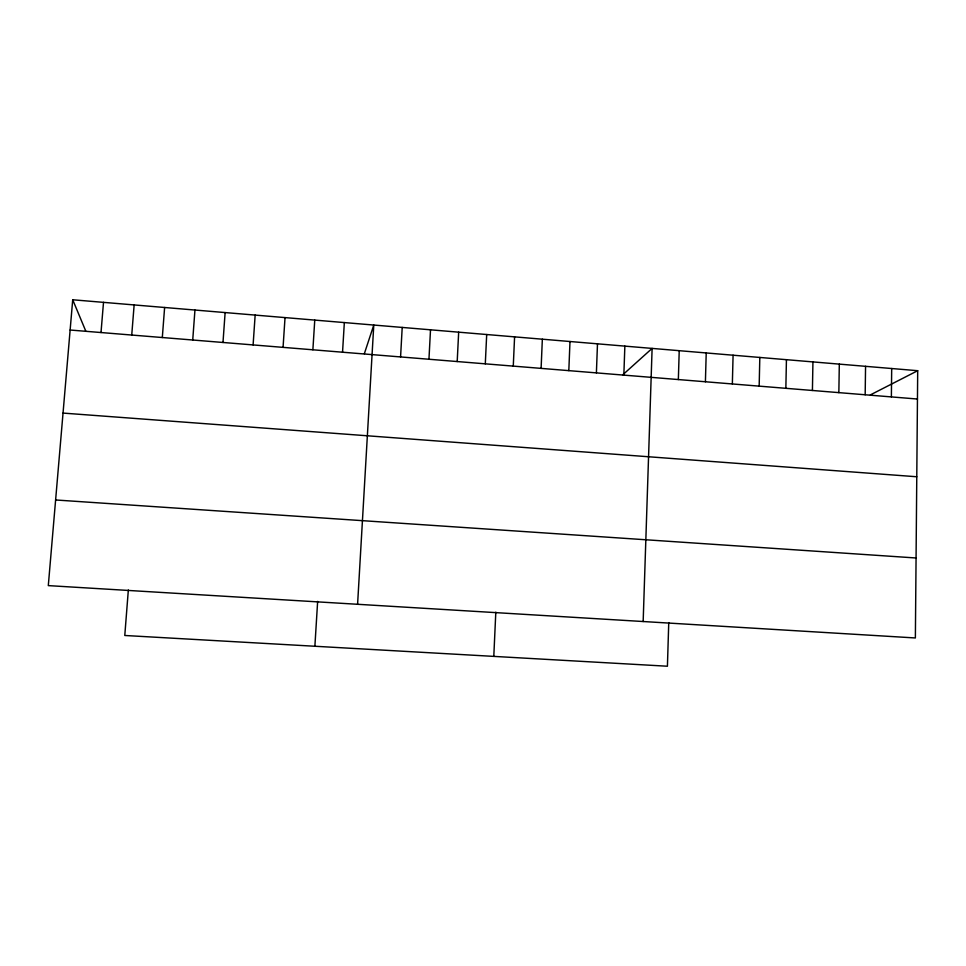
<?xml version="1.0" encoding="UTF-8"?>
<svg xmlns="http://www.w3.org/2000/svg" width="966" height="966" viewBox="0 0 966 966"><rect width="100%" height="100%" fill="white"/><g stroke="black" fill="none" stroke-linecap="round" stroke-linejoin="round"><path stroke-width="1.45" d="M917.7 370.702L915.37 637.958L48.3 585.613L72.716 299.774L917.7 370.702L870.366 394.901M891.377 396.905L891.69 368.517M865.174 394.768L865.56 366.319M838.85 392.631L839.309 364.122M812.418 390.469L812.937 361.9M785.853 388.308L786.433 359.678M759.167 386.134L759.819 357.444M732.349 383.949L733.085 355.198M705.409 381.763L706.218 352.952M668.75 622.611L667.421 666.226L124.783 635.483L128.345 589.96M678.349 379.553L679.219 350.682M643.163 621.524L652.11 348.412L622.853 374.736M623.843 375.122L624.857 346.118M596.396 372.876L597.483 343.824M568.817 370.63L569.988 341.517M541.105 368.384L542.349 339.199M493.795 656.385L495.812 612.166M513.272 366.114L514.588 336.868M485.294 363.832L486.695 334.526M457.196 361.55L458.669 332.171M428.952 359.243L430.51 329.804M400.576 356.937L402.206 327.426M357.589 604.293L373.782 325.047L364.351 353.677M342.544 352.204L344.343 322.572M314.88 646.254L317.645 601.395M312.875 349.789L314.759 320.096M283.062 347.362L285.03 317.597M253.104 344.922L255.157 315.085M222.989 342.471L225.126 312.573M192.729 340.008L194.951 310.038M162.312 337.532L164.618 307.49M131.738 335.045L134.141 304.93M101.007 332.533L103.507 302.358M55.617 499.977L916.07 557.986M63.032 413.086L916.77 476.757M70.132 330.022L917.458 399.03M72.716 299.774L85.733 330.988"/></g></svg>
